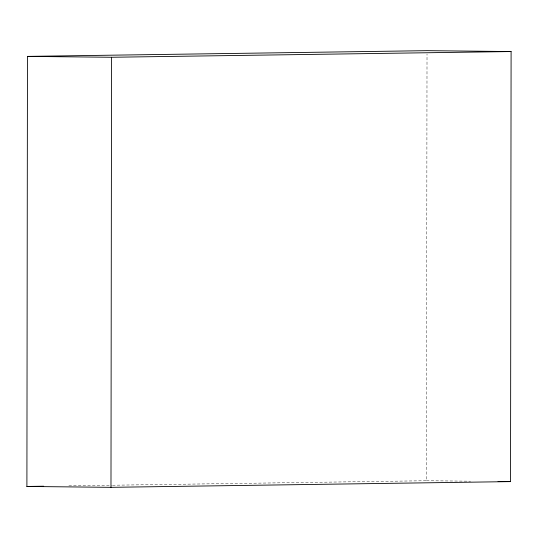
<?xml version="1.0" encoding="UTF-8"?>
<svg xmlns="http://www.w3.org/2000/svg" width="538" height="538" viewBox="0 0 538 538"><rect width="100%" height="100%" fill="white"/><g stroke="black" fill="none" stroke-linecap="round" stroke-linejoin="round"><path stroke-width="0.4" stroke-dasharray="2.69 2.02" d="M112.516 485.222L426.452 480.73L427.017 54.022M68.871 485.848L111.682 485.236M426.452 480.73L470.575 481.194"/><path stroke-width="0.81" d="M26.9 486.453L27.465 56.389L427.017 50.666L511.1 51.547L510.535 481.611L110.983 487.334L26.9 486.453L43.686 486.211M110.983 487.334L111.548 57.27L511.1 51.547M27.465 56.389L111.548 57.27M498.047 481.483L510.535 481.611"/></g></svg>
